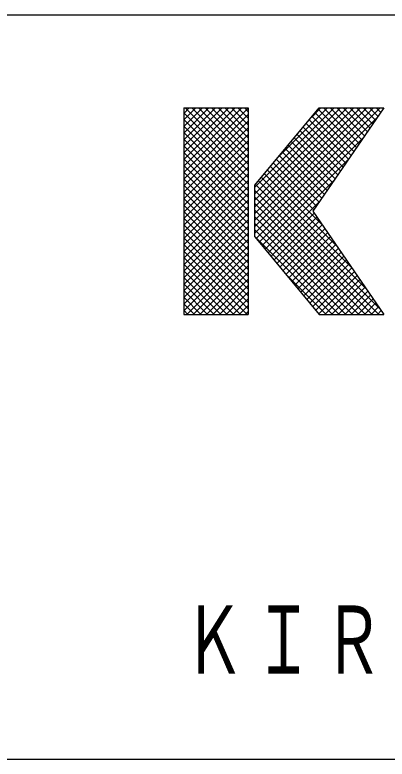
# Model space of a CAD drawing. Units: millimetres on the paper. Extents: x -138 to 137, y -97 to 95.
# Drawn here: x -57.16 to -49.16, y -94.95 to -78.95 of the extents above; entities that cross this region are included whole.
import ezdxf

# ---------------------------------------------------------------- set-up
doc = ezdxf.new("R2010")
doc.units = ezdxf.units.MM
doc.layers.add('F-3_太線２', color=7, linetype='Continuous')
doc.layers.add('F-5_固定文字', color=7, linetype='Continuous')
doc.styles.add('ＭＳ ゴシック', font='')
doc.styles.get('ＭＳ ゴシック').set_extended_font_data('MS Gothic')

msp = doc.modelspace()

# ---------------------------------------------------------------- linework, layer by layer
at = {"layer": 'F-3_太線２', "color": 3}
for p, q in [((-137.533, -78.95), (137.467, -78.95)), ((-137.533, -94.95), (137.467, -94.95))]:
    msp.add_line(p, q, dxfattribs=at)
at = {"layer": 'F-5_固定文字'}
for p, q in [((-53.533, -81.067), (-53.416, -80.95)), ((-53.533, -81.209), (-53.275, -80.95)), ((-53.533, -81.35), (-53.133, -80.95)), ((-53.533, -81.491), (-52.992, -80.95)), ((-53.533, -81.633), (-52.85, -80.95)), ((-53.533, -81.774), (-52.709, -80.95)), ((-53.533, -81.916), (-52.568, -80.95)), ((-53.533, -82.057), (-52.426, -80.95)), ((-53.533, -82.199), (-52.285, -80.95)), ((-53.533, -80.95), (-52.146, -80.95)), ((-53.533, -82.34), (-52.146, -80.953)), ((-53.5, -80.95), (-52.146, -82.303)), ((-53.358, -80.95), (-52.146, -82.162)), ((-53.217, -80.95), (-52.146, -82.021)), ((-53.076, -80.95), (-52.146, -81.879)), ((-52.934, -80.95), (-52.146, -81.738)), ((-52.793, -80.95), (-52.146, -81.596)), ((-52.651, -80.95), (-52.146, -81.455)), ((-52.51, -80.95), (-52.146, -81.314)), ((-52.369, -80.95), (-52.146, -81.172)), ((-52.227, -80.95), (-52.146, -81.031)), ((-52.146, -80.95), (-52.146, -85.388)), ((-52.008, -82.653), (-50.305, -80.95)), ((-52.008, -82.794), (-50.163, -80.95)), ((-52.008, -82.936), (-50.022, -80.95)), ((-52.008, -83.077), (-49.881, -80.95)), ((-52.008, -83.218), (-49.739, -80.95)), ((-52.008, -83.36), (-49.598, -80.95)), ((-52.008, -83.501), (-49.456, -80.95)), ((-52.008, -83.643), (-49.315, -80.95)), ((-51.493, -81.997), (-50.446, -80.95)), ((-50.785, -81.148), (-50.588, -80.95)), ((-49.234, -80.95), (-50.759, -83.169)), ((-50.53, -80.95), (-49.762, -81.718)), ((-50.389, -80.95), (-49.704, -81.634)), ((-50.247, -80.95), (-49.647, -81.551)), ((-50.106, -80.95), (-49.589, -81.467)), ((-49.964, -80.95), (-49.531, -81.383)), ((-49.823, -80.95), (-49.474, -81.299)), ((-49.682, -80.95), (-49.416, -81.215)), ((-49.54, -80.95), (-49.359, -81.132)), ((-49.399, -80.95), (-49.301, -81.048)), ((-49.257, -80.95), (-49.243, -80.964)), ((-53.533, -81.058), (-52.146, -82.445)), ((-53.533, -82.481), (-52.146, -81.094)), ((-50.708, -81.055), (-49.877, -81.886)), ((-50.644, -80.978), (-49.819, -81.802)), ((-53.533, -81.199), (-52.146, -82.586)), ((-53.533, -82.623), (-52.146, -81.236)), ((-51.98, -83.757), (-49.366, -81.143)), ((-50.837, -81.209), (-49.992, -82.053)), ((-50.772, -81.132), (-49.935, -81.97)), ((-53.533, -81.341), (-52.146, -82.728)), ((-53.533, -82.764), (-52.146, -81.377)), ((-50.965, -81.363), (-50.108, -82.221)), ((-50.901, -81.286), (-50.05, -82.137)), ((-53.533, -81.482), (-52.146, -82.869)), ((-53.533, -82.906), (-52.146, -81.519)), ((-51.916, -83.834), (-49.677, -81.595)), ((-51.158, -81.595), (-50.28, -82.472)), ((-51.094, -81.518), (-50.223, -82.389)), ((-51.029, -81.441), (-50.165, -82.305)), ((-53.533, -81.624), (-52.146, -83.011)), ((-53.533, -83.047), (-52.146, -81.66)), ((-51.287, -81.749), (-50.396, -82.64)), ((-51.222, -81.672), (-50.338, -82.556)), ((-53.533, -81.765), (-52.146, -83.152)), ((-53.533, -83.189), (-52.146, -81.802)), ((-53.533, -81.906), (-52.146, -83.293)), ((-51.415, -81.903), (-50.511, -82.808)), ((-51.351, -81.826), (-50.453, -82.724)), ((-53.533, -83.33), (-52.146, -81.943)), ((-53.533, -82.048), (-52.146, -83.435)), ((-51.852, -83.911), (-49.989, -82.048)), ((-51.544, -82.058), (-50.626, -82.975)), ((-51.479, -81.98), (-50.568, -82.891)), ((-53.533, -83.471), (-52.146, -82.084)), ((-53.533, -82.189), (-52.146, -83.576)), ((-53.533, -83.613), (-52.146, -82.226)), ((-51.672, -82.212), (-50.741, -83.143)), ((-51.608, -82.135), (-50.684, -83.059)), ((-53.533, -82.331), (-52.146, -83.718)), ((-53.533, -83.754), (-52.146, -82.367)), ((-51.801, -82.366), (-50.235, -83.933)), ((-51.737, -82.289), (-50.546, -83.48)), ((-53.533, -82.472), (-52.146, -83.859)), ((-53.533, -83.896), (-52.146, -82.509)), ((-51.929, -82.52), (-49.612, -84.838)), ((-51.865, -82.443), (-49.923, -84.385)), ((-51.787, -83.988), (-50.3, -82.5)), ((-53.533, -82.614), (-52.146, -84.001)), ((-53.533, -84.037), (-52.146, -82.65)), ((-52.008, -83.724), (-52.008, -82.614)), ((-51.994, -82.598), (-49.301, -85.29)), ((-53.533, -82.755), (-52.146, -84.142)), ((-53.533, -84.178), (-52.146, -82.792)), ((-52.008, -82.725), (-49.345, -85.388)), ((-52.008, -82.866), (-49.486, -85.388)), ((-53.533, -82.896), (-52.146, -84.283)), ((-53.533, -84.32), (-52.146, -82.933)), ((-53.533, -83.038), (-52.146, -84.425)), ((-52.008, -83.008), (-49.627, -85.388)), ((-51.723, -84.065), (-50.611, -82.953)), ((-53.533, -84.461), (-52.146, -83.074)), ((-53.533, -83.179), (-52.146, -84.566)), ((-52.008, -83.149), (-49.769, -85.388)), ((-50.759, -83.169), (-49.234, -85.388)), ((-53.533, -84.603), (-52.146, -83.216)), ((-53.533, -83.321), (-52.146, -84.708)), ((-53.533, -84.744), (-52.146, -83.357)), ((-52.008, -83.291), (-49.91, -85.388)), ((-51.659, -84.142), (-50.729, -83.213)), ((-51.595, -84.22), (-50.672, -83.297)), ((-53.533, -83.462), (-52.146, -84.849)), ((-53.533, -84.886), (-52.146, -83.499)), ((-52.008, -83.432), (-50.052, -85.388)), ((-51.53, -84.297), (-50.614, -83.38)), ((-51.466, -84.374), (-50.556, -83.464)), ((-53.533, -83.604), (-52.146, -84.99)), ((-53.533, -85.027), (-52.146, -83.64)), ((-52.008, -83.574), (-50.193, -85.388)), ((-51.402, -84.451), (-50.499, -83.548)), ((-51.337, -84.528), (-50.441, -83.632)), ((-53.533, -83.745), (-52.146, -85.132)), ((-53.533, -85.168), (-52.146, -83.781)), ((-52.008, -83.715), (-50.334, -85.388)), ((-52.008, -83.724), (-50.621, -85.388)), ((-51.273, -84.605), (-50.384, -83.716)), ((-51.209, -84.682), (-50.326, -83.8)), ((-53.533, -83.886), (-52.146, -85.273)), ((-53.533, -85.31), (-52.146, -83.923)), ((-51.145, -84.76), (-50.268, -83.883)), ((-51.08, -84.837), (-50.211, -83.967)), ((-53.533, -84.028), (-52.173, -85.388)), ((-53.47, -85.388), (-52.146, -84.064)), ((-51.016, -84.914), (-50.153, -84.051)), ((-50.952, -84.991), (-50.095, -84.135)), ((-53.533, -84.169), (-52.314, -85.388)), ((-53.533, -84.311), (-52.456, -85.388)), ((-53.329, -85.388), (-52.146, -84.206)), ((-50.887, -85.068), (-50.038, -84.219)), ((-50.823, -85.145), (-49.98, -84.302)), ((-53.533, -84.452), (-52.597, -85.388)), ((-53.187, -85.388), (-52.146, -84.347)), ((-50.759, -85.222), (-49.923, -84.386)), ((-50.695, -85.3), (-49.865, -84.47)), ((-53.533, -84.594), (-52.739, -85.388)), ((-53.046, -85.388), (-52.146, -84.489)), ((-52.905, -85.388), (-52.146, -84.63)), ((-51.345, -84.519), (-50.476, -85.388)), ((-50.63, -85.377), (-49.807, -84.554)), ((-50.5, -85.388), (-49.75, -84.638)), ((-53.533, -84.735), (-52.88, -85.388)), ((-52.763, -85.388), (-52.146, -84.771)), ((-50.359, -85.388), (-49.692, -84.721)), ((-53.533, -84.876), (-53.021, -85.388)), ((-52.622, -85.388), (-52.146, -84.913)), ((-50.218, -85.388), (-49.635, -84.805)), ((-50.076, -85.388), (-49.577, -84.889)), ((-53.533, -85.018), (-53.163, -85.388)), ((-52.48, -85.388), (-52.146, -85.054)), ((-49.935, -85.388), (-49.519, -84.973)), ((-49.793, -85.388), (-49.462, -85.057)), ((-53.533, -85.159), (-53.304, -85.388)), ((-52.339, -85.388), (-52.146, -85.196)), ((-49.652, -85.388), (-49.404, -85.14)), ((-49.51, -85.388), (-49.346, -85.224)), ((-53.533, -85.301), (-53.446, -85.388)), ((-52.197, -85.388), (-52.146, -85.337)), ((-50.637, -85.368), (-50.617, -85.388)), ((-50.621, -85.388), (-49.234, -85.388)), ((-49.369, -85.388), (-49.289, -85.308))]:
    msp.add_line(p, q, dxfattribs=at)
for points in [[(-53.533, -80.95), (-53.533, -85.388), (-52.146, -85.388)], [(-52.008, -82.614), (-50.621, -80.95), (-49.234, -80.95)]]:
    msp.add_lwpolyline(points, dxfattribs=at)

# ---------------------------------------------------------------- texts
at = {"layer": 'F-5_固定文字', "color": 4, "insert": (-53.533, -93.328), "char_height": 1.466, "attachment_point": 7, "style": 'ＭＳ ゴシック'}
msp.add_mtext('\\T1.15;\\W0.65;ＫＩＲＩＩ\u3000ＣＯＮＳＴＲＵＣＴＩＯＮ\u3000ＭＡＴＥＲＩＡＬＳ\u3000ＣＯ．，ＬＴＤ．', dxfattribs=at)

doc.saveas('drawing.dxf')
